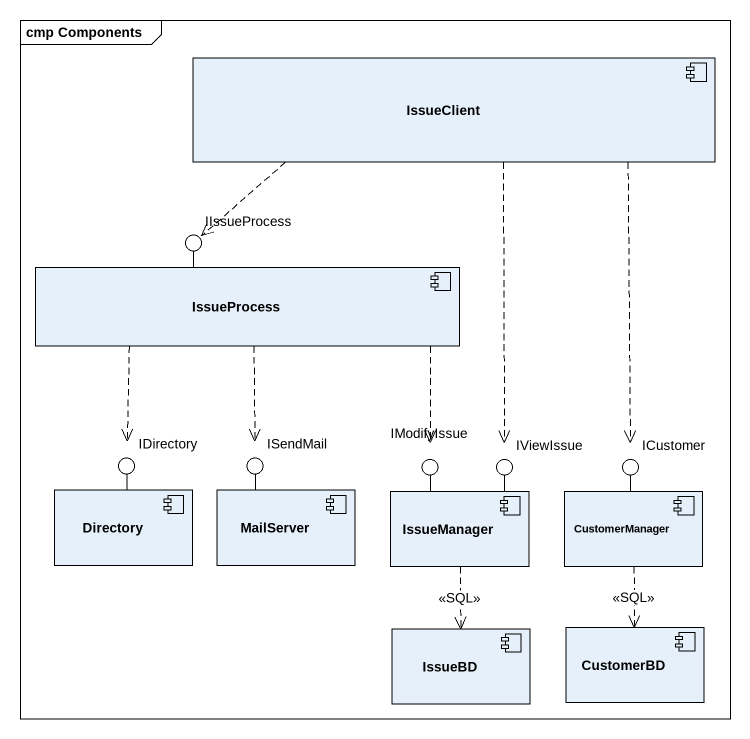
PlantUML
@startuml
mainframe cmp Components
component IssueClient
() IIssueProcess
component IssueProcess
() IDirectory
() ISendMail
() IModifyIssue
() IViewIssue
() ICustomer
component Directory
component MailServer
component IssueManager
component CustomerManager
component IssueBD
component CustomerBD
IssueProcess -up- IIssueProcess
Directory -up- IDirectory
MailServer -up- ISendMail
IssueManager -up- IModifyIssue
IssueManager -up- IViewIssue
CustomerManager -up- ICustomer
IssueClient .left.> IIssueProcess
IssueClient ..> IViewIssue
IssueClient ..> ICustomer
IssueProcess ..> IDirectory
IssueProcess ..> ISendMail
IssueProcess ..> IModifyIssue
IssueManager ..> IssueBD : <<SQL>>
CustomerManager ..> CustomerBD : <<SQL>>
@enduml
